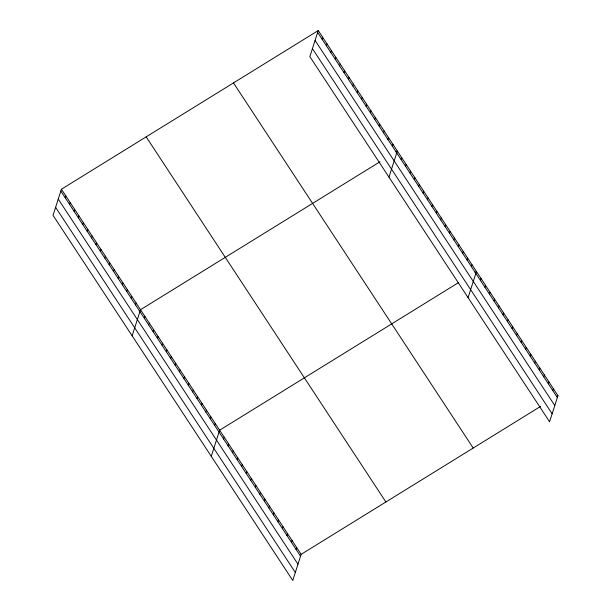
<?xml version="1.0" encoding="UTF-8"?>
<svg xmlns="http://www.w3.org/2000/svg" width="611" height="611" viewBox="0 0 611 611"><rect width="100%" height="100%" fill="white"/><g stroke="black" fill="none" stroke-linecap="round" stroke-linejoin="round"><path stroke-width="0.92" d="M318.239 30.55L309.861 56.655L549.579 421.781L557.958 395.668L318.239 30.55L61.421 189.219L53.042 215.332L292.761 580.45L301.139 554.345L540.575 406.414M65.217 197.788L65.82 195.917M69.608 204.479L70.212 202.608M74.007 211.177L74.603 209.298M78.399 217.867L79.002 215.996M82.798 224.565L83.394 222.687M87.19 231.256L87.793 229.385M91.581 237.946L92.185 236.075M95.98 244.644L96.584 242.773M100.372 251.335L100.975 249.464M104.771 258.033L105.375 256.162M109.163 264.723L109.766 262.852M113.562 271.421L114.158 269.55M117.954 278.112L118.557 276.241M122.353 284.81L122.948 282.931M126.744 291.5L127.348 289.629M131.136 298.199L131.739 296.32M135.535 304.889L136.138 303.018M132.144 335.821L140.53 309.708L379.966 161.778M144.326 318.278L144.922 316.406M148.717 324.968L149.321 323.097M153.117 331.666L153.712 329.795M157.508 338.357L158.112 336.485M161.9 345.055L162.503 343.183M166.299 351.745L166.902 349.874M170.69 358.443L171.294 356.564M175.09 365.134L175.685 363.262M179.481 371.832L180.085 369.953M183.88 378.522L184.476 376.651M188.272 385.213L188.875 383.341M192.664 391.911L193.267 390.039M197.063 398.601L197.666 396.73M201.454 405.299L202.058 403.428M322.035 39.119L322.639 37.24M205.854 411.99L206.449 410.118M326.427 45.81L327.03 43.939M210.245 418.688L210.848 416.817M330.826 52.508L331.422 50.629M214.644 425.378L215.24 423.507M335.218 59.198L335.821 57.327M211.253 456.31L219.639 430.197L458.349 282.717M339.617 65.889L340.212 64.018M223.565 438.973L224.168 437.094M344.008 72.587L344.612 70.716M228.094 445.87L228.697 443.991M348.4 79.277L349.003 77.406M232.623 452.766L233.219 450.887M352.799 85.975L353.402 84.104M237.152 459.663L237.748 457.784M357.191 92.666L357.794 90.795M241.673 466.56L242.277 464.681M361.59 99.364L362.186 97.493M246.202 473.456L246.806 471.577M365.981 106.054L366.585 104.183M250.731 480.353L251.335 478.474M370.381 112.752L370.976 110.874M255.261 487.25L255.864 485.371M374.772 119.443L375.375 117.572M259.79 494.146L260.393 492.275M379.164 126.133L379.767 124.262M264.319 501.043L264.914 499.172M383.563 132.831L384.166 130.96M268.848 507.94L269.443 506.068M387.954 139.522L388.558 137.651M273.377 514.836L273.972 512.965M392.354 146.22L392.949 144.349M277.898 521.733L278.501 519.862M388.963 177.152L397.349 151.039L395.897 151.933M282.427 528.63L283.03 526.758M401.144 159.608L401.74 157.737M286.956 535.526L287.56 533.655M405.536 166.299L406.139 164.428M409.928 172.997L410.531 171.118M291.485 542.423L292.089 540.552M414.327 179.687L414.93 177.816M296.014 549.32L296.618 547.448M418.718 186.386L419.322 184.507M423.118 193.076L423.713 191.205M427.509 199.766L428.112 197.895M431.908 206.465L432.504 204.593M436.3 213.155L436.903 211.284M440.691 219.853L441.295 217.982M445.091 226.544L445.694 224.672M449.482 233.242L450.086 231.37M453.881 239.932L454.485 238.061M458.273 246.63L458.876 244.751M462.672 253.321L463.268 251.449M467.064 260.019L467.667 258.14M471.463 266.709L472.059 264.838M468.072 297.641L476.458 271.528L475.007 272.422M480.383 280.296L480.987 278.425M484.913 287.193L485.508 285.322M489.442 294.09L490.037 292.218M493.963 300.986L494.566 299.115M498.492 307.883L499.095 306.012M503.021 314.787L503.624 312.908M507.55 321.684L508.153 319.805M512.079 328.581L512.682 326.702M516.608 335.477L517.212 333.598M521.137 342.374L521.733 340.495M525.666 349.271L526.262 347.392M530.188 356.167L530.791 354.288M534.717 363.064L535.32 361.185M539.246 369.961L539.849 368.082M543.775 376.857L544.378 374.978M548.304 383.754L548.907 381.875M552.833 390.65L553.429 388.772M556.514 396.57L557.958 395.668M317.636 32.421L557.362 397.547M315.07 40.418L554.788 405.544M312.427 48.659L552.145 413.784M233.494 82.913L473.212 448.031M146.174 136.856L385.892 501.982M61.421 189.219L301.139 554.345M60.817 191.09L300.543 556.216M58.251 199.087L297.977 564.213M55.609 207.328L295.327 572.454"/></g></svg>
